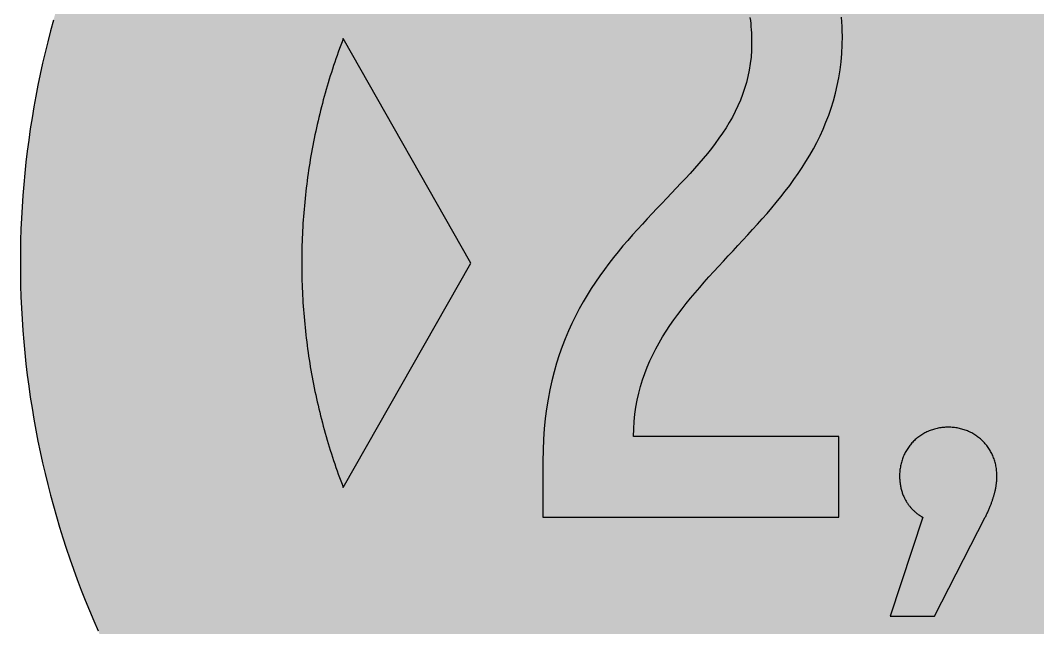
# Model space of a CAD drawing. Header units: millimetres. Extents: x 0 to 212, y 0 to 212.
# Drawn here: x 0.1 to 118.7, y 63.4 to 134.2 of the extents above; entities that cross this region are included whole.
import ezdxf

# ---------------------------------------------------------------- set-up
doc = ezdxf.new("R2010")
doc.units = ezdxf.units.MM

msp = doc.modelspace()

# ---------------------------------------------------------------- hatches: boundary and pattern name
for color, points in [(254, [(211.7189, 105.8869), (211.709, 107.2007), (211.6861, 108.5139), (211.6455, 109.8245), (211.5871, 111.1326), (211.5134, 112.4407), (211.4245, 113.7437), (211.3204, 115.0468), (211.201, 116.3447), (211.0638, 117.6426), (210.9114, 118.9355), (210.7413, 120.2258), (210.5584, 121.5136), (210.3577, 122.7988), (210.1418, 124.079), (209.9107, 125.3566), (209.6643, 126.6292), (209.4027, 127.8992), (209.1258, 129.1641), (208.8337, 130.4239), (208.5264, 131.6812), (208.2038, 132.936), (207.866, 134.1831), (207.5104, 135.4277), (207.1421, 136.6647), (206.7611, 137.8991), (206.3623, 139.1285), (205.9483, 140.3502), (205.5216, 141.5694), (205.0771, 142.781), (204.6199, 143.9901), (204.1474, 145.1915), (203.6623, 146.3853), (203.1619, 147.574), (202.6463, 148.7576), (202.1154, 149.9362), (201.5693, 151.1046), (201.0105, 152.2705), (200.439, 153.4262), (199.8523, 154.5768), (199.2503, 155.7198), (198.6356, 156.8577), (198.0057, 157.9855), (197.3605, 159.1081), (196.7052, 160.2232), (196.0321, 161.3281), (195.3489, 162.4279), (194.6504, 163.5176), (193.9366, 164.6022), (193.2102, 165.6766), (192.471, 166.7434), (191.7167, 167.8), (190.9521, 168.849), (190.1698, 169.8904), (189.3773, 170.9217), (188.5696, 171.9428), (187.7517, 172.9562), (186.9161, 173.9621), (186.0702, 174.9552), (185.2117, 175.9407), (184.338, 176.9161), (183.454, 177.8838), (182.5549, 178.8389), (181.643, 179.7837), (180.721, 180.7185), (179.7837, 181.643), (178.8389, 182.5549), (177.8838, 183.454), (176.9161, 184.338), (175.9407, 185.2117), (174.9552, 186.0702), (173.9621, 186.9161), (172.9562, 187.7492), (171.9428, 188.5696), (170.9217, 189.3773), (169.8904, 190.1698), (168.849, 190.9496), (167.8, 191.7167), (166.7408, 192.471), (165.6766, 193.2102), (164.6022, 193.9366), (163.5176, 194.6504), (162.4279, 195.3489), (161.3281, 196.0321), (160.2232, 196.7052), (159.1081, 197.3631), (157.9855, 198.0057), (156.8577, 198.6356), (155.7198, 199.2503), (154.5768, 199.8523), (153.4262, 200.439), (152.2705, 201.0131), (151.1046, 201.5719), (149.9362, 202.1154), (148.7576, 202.6463), (147.574, 203.1619), (146.3853, 203.6623), (145.1889, 204.15), (143.9875, 204.6199), (142.781, 205.0796), (141.5694, 205.5216), (140.3502, 205.9483), (139.1285, 206.3623), (137.8991, 206.7611), (136.6647, 207.1446), (135.4252, 207.5129), (134.1831, 207.866), (132.9334, 208.2038), (131.6812, 208.5264), (130.4239, 208.8337), (129.1641, 209.1284), (127.8966, 209.4052), (126.6292, 209.6668), (125.3541, 209.9132), (124.0765, 210.1444), (122.7963, 210.3603), (121.5136, 210.5584), (120.2258, 210.7438), (118.9355, 210.9114), (117.6401, 211.0638), (116.3447, 211.201), (115.0468, 211.3229), (113.7437, 211.4271), (112.4382, 211.516), (111.1326, 211.5896), (109.8245, 211.6455), (108.5113, 211.6861), (107.1982, 211.7115), (105.885, 211.7192), (104.5693, 211.7115), (103.2561, 211.6861), (101.9454, 211.6455), (100.6373, 211.5896), (99.3292, 211.516), (98.0262, 211.4271), (96.7232, 211.3229), (95.4253, 211.201), (94.1273, 211.0638), (92.8345, 210.9114), (91.5441, 210.7438), (90.2564, 210.5584), (88.9711, 210.3603), (87.691, 210.1444), (86.4133, 209.9132), (85.1408, 209.6668), (83.8708, 209.4052), (82.6059, 209.1284), (81.346, 208.8337), (80.0887, 208.5264), (78.834, 208.2038), (77.5868, 207.866), (76.3422, 207.5129), (75.1053, 207.1446), (73.8708, 206.7611), (72.6415, 206.3623), (71.4197, 205.9483), (70.2005, 205.5216), (68.9889, 205.0796), (67.7799, 204.6199), (66.5785, 204.15), (65.3847, 203.6623), (64.196, 203.1619), (63.0123, 202.6463), (61.8338, 202.1154), (60.6628, 201.5719), (59.4995, 201.0131), (58.3438, 200.439), (57.1932, 199.8523), (56.0502, 199.2503), (54.9123, 198.6356), (53.7845, 198.0057), (52.6618, 197.3631), (51.5468, 196.7052), (50.4419, 196.0321), (49.342, 195.3489), (48.2524, 194.6504), (47.1678, 193.9366), (46.0934, 193.2102), (45.0266, 192.471), (43.9699, 191.7167), (42.9209, 190.9496), (41.8795, 190.1698), (40.8483, 189.3773), (39.8272, 188.5696), (38.8137, 187.7492), (37.8079, 186.9161), (36.8148, 186.0702), (35.8292, 185.2117), (34.8539, 184.338), (33.8861, 183.454), (32.9311, 182.5549), (31.9862, 181.643), (31.049, 180.7185), (30.1269, 179.7837), (29.2151, 178.8389), (28.3159, 177.8838), (27.432, 176.9161), (26.5582, 175.9407), (25.6997, 174.9552), (24.8539, 173.9621), (24.0208, 172.9562), (23.2004, 171.9428), (22.3926, 170.9217), (21.6002, 169.8904), (20.8204, 168.849), (20.0533, 167.8), (19.2989, 166.7434), (18.5598, 165.6766), (17.8333, 164.6022), (17.1196, 163.5176), (16.4211, 162.4279), (15.7378, 161.3281), (15.0647, 160.2232), (14.4069, 159.1081), (13.7643, 157.9855), (13.1343, 156.8577), (12.5197, 155.7198), (11.9177, 154.5768), (11.3309, 153.4262), (10.7569, 152.2705), (10.1981, 151.1046), (9.6545, 149.9362), (9.1237, 148.7576), (8.6081, 147.574), (8.1077, 146.3853), (7.62, 145.1915), (7.1501, 143.9901), (6.6904, 142.781), (6.2484, 141.5694), (5.8217, 140.3502), (5.4077, 139.1285), (5.0089, 137.8991), (4.6253, 136.6647), (4.257, 135.4277), (3.904, 134.1831), (3.5662, 132.936), (3.2436, 131.6812), (2.9362, 130.4239), (2.6416, 129.1641), (2.3647, 127.8992), (2.1031, 126.6292), (1.8567, 125.3566), (1.6256, 124.079), (1.4097, 122.7988), (1.2116, 121.5136), (1.0262, 120.2258), (0.8585, 118.9355), (0.7061, 117.6426), (0.569, 116.3447), (0.447, 115.0468), (0.3429, 113.7437), (0.254, 112.4407), (0.1803, 111.1326), (0.1245, 109.8245), (0.0838, 108.5139), (0.0584, 107.2007), (0.0508, 105.885), (0.0584, 104.5718), (0.0838, 103.2586), (0.1245, 101.9454), (0.1803, 100.6373), (0.254, 99.3318), (0.3429, 98.0262), (0.447, 96.7232), (0.569, 95.4253), (0.7061, 94.1299), (0.8585, 92.8345), (1.0262, 91.5441), (1.2116, 90.2564), (1.4097, 88.9737), (1.6256, 87.6935), (1.8567, 86.4159), (2.1031, 85.1408), (2.3647, 83.8733), (2.6416, 82.6059), (2.9362, 81.346), (3.2436, 80.0887), (3.5662, 78.8365), (3.904, 77.5868), (4.257, 76.3448), (4.6253, 75.1053), (5.0089, 73.8708), (5.4077, 72.6415), (5.8217, 71.4197), (6.2484, 70.2005), (6.6904, 68.9889), (7.1501, 67.7824), (7.62, 66.581), (8.1077, 65.3847), (8.6081, 64.196), (9.1237, 63.0123), (9.6545, 61.8338), (10.1981, 60.6654), (10.7569, 59.4995), (11.3309, 58.3438), (11.9177, 57.1932), (12.5197, 56.0502), (13.1343, 54.9123), (13.7643, 53.7845), (14.4069, 52.6618), (15.0647, 51.5468), (15.7378, 50.4419), (16.4211, 49.342), (17.1196, 48.2524), (17.8333, 47.1678), (18.5598, 46.0934), (19.2989, 45.0291), (20.0533, 43.9699), (20.8204, 42.9209), (21.6002, 41.8795), (22.3926, 40.8483), (23.2004, 39.8272), (24.0208, 38.8137), (24.8539, 37.8079), (25.6997, 36.8148), (26.5582, 35.8292), (27.432, 34.8539), (28.3159, 33.8861), (29.2151, 32.9311), (30.1269, 31.9862), (31.049, 31.049), (31.9862, 30.1269), (32.9311, 29.2151), (33.8861, 28.3159), (34.8539, 27.432), (35.8292, 26.5582), (36.8148, 25.6997), (37.8079, 24.8539), (38.8137, 24.0182), (39.8272, 23.2004), (40.8483, 22.3926), (41.8795, 21.6002), (42.9209, 20.8178), (43.9699, 20.0533), (45.0266, 19.2989), (46.0934, 18.5598), (47.1678, 17.8333), (48.2524, 17.1196), (49.342, 16.4211), (50.4419, 15.7378), (51.5468, 15.0647), (52.6618, 14.4094), (53.7845, 13.7643), (54.9123, 13.1343), (56.0502, 12.5197), (57.1932, 11.9177), (58.3438, 11.3309), (59.4995, 10.7594), (60.6628, 10.2006), (61.8338, 9.6545), (63.0123, 9.1237), (64.196, 8.6081), (65.3847, 8.1077), (66.5785, 7.6225), (67.7799, 7.1501), (68.9889, 6.6929), (70.2005, 6.2484), (71.4197, 5.8217), (72.6415, 5.4077), (73.8708, 5.0089), (75.1053, 4.6279), (76.3422, 4.2596), (77.5868, 3.904), (78.834, 3.5662), (80.0887, 3.2436), (81.346, 2.9362), (82.6059, 2.6441), (83.8708, 2.3673), (85.1408, 2.1057), (86.4133, 1.8593), (87.691, 1.6281), (88.9711, 1.4122), (90.2564, 1.2116), (91.5441, 1.0287), (92.8345, 0.8585), (94.1273, 0.7061), (95.4253, 0.569), (96.7232, 0.4496), (98.0262, 0.3454), (99.3292, 0.2565), (100.6373, 0.1829), (101.9454, 0.1245), (103.2561, 0.0838), (104.5693, 0.061), (105.885, 0.0533), (107.1982, 0.061), (108.5113, 0.0838), (109.8245, 0.1245), (111.1326, 0.1829), (112.4382, 0.2565), (113.7437, 0.3454), (115.0468, 0.4496), (116.3447, 0.569), (117.6401, 0.7061), (118.9355, 0.8585), (120.2258, 1.0287), (121.5136, 1.2116), (122.7963, 1.4122), (124.0765, 1.6281), (125.3541, 1.8593), (126.6292, 2.1057), (127.8966, 2.3673), (129.1641, 2.6441), (130.4239, 2.9362), (131.6812, 3.2436), (132.9334, 3.5662), (134.1831, 3.904), (135.4252, 4.2596), (136.6647, 4.6279), (137.8991, 5.0089), (139.1285, 5.4077), (140.3502, 5.8217), (141.5694, 6.2484), (142.781, 6.6929), (143.9875, 7.1501), (145.1889, 7.6225), (146.3853, 8.1077), (147.574, 8.6081), (148.7576, 9.1237), (149.9362, 9.6545), (151.1046, 10.2006), (152.2705, 10.7594), (153.4262, 11.3309), (154.5768, 11.9177), (155.7198, 12.5197), (156.8577, 13.1343), (157.9855, 13.7643), (159.1081, 14.4094), (160.2232, 15.0647), (161.3281, 15.7378), (162.4279, 16.4211), (163.5176, 17.1196), (164.6022, 17.8333), (165.6766, 18.5598), (166.7408, 19.2989), (167.8, 20.0533), (168.849, 20.8178), (169.8904, 21.6002), (170.9217, 22.3926), (171.9428, 23.2004), (172.9562, 24.0182), (173.9621, 24.8539), (174.9552, 25.6997), (175.9407, 26.5582), (176.9161, 27.432), (177.8838, 28.3159), (178.8389, 29.2151), (179.7837, 30.1269), (180.721, 31.049), (181.643, 31.9862), (182.5549, 32.9311), (183.454, 33.8861), (184.338, 34.8539), (185.2117, 35.8292), (186.0702, 36.8148), (186.9161, 37.8079), (187.7517, 38.8137), (188.5696, 39.8272), (189.3773, 40.8483), (190.1698, 41.8795), (190.9521, 42.9209), (191.7167, 43.9699), (192.471, 45.0291), (193.2102, 46.0934), (193.9366, 47.1678), (194.6504, 48.2524), (195.3489, 49.342), (196.0321, 50.4419), (196.7052, 51.5468), (197.3605, 52.6618), (198.0057, 53.7845), (198.6356, 54.9123), (199.2503, 56.0502), (199.8523, 57.1932), (200.439, 58.3438), (201.0105, 59.4995), (201.5693, 60.6654), (202.1154, 61.8338), (202.6463, 63.0123), (203.1619, 64.196), (203.6623, 65.3847), (204.1474, 66.581), (204.6199, 67.7824), (205.0771, 68.9889), (205.5216, 70.2005), (205.9483, 71.4197), (206.3623, 72.6415), (206.7611, 73.8708), (207.1421, 75.1053), (207.5104, 76.3448), (207.866, 77.5868), (208.2038, 78.8365), (208.5264, 80.0887), (208.8337, 81.346), (209.1258, 82.6059), (209.4027, 83.8733), (209.6643, 85.1408), (209.9107, 86.4159), (210.1418, 87.6935), (210.3577, 88.9737), (210.5584, 90.2564), (210.7413, 91.5441), (210.9114, 92.8345), (211.0638, 94.1299), (211.201, 95.4253), (211.3204, 96.7232), (211.4245, 98.0262), (211.5134, 99.3318), (211.5871, 100.6373), (211.6455, 101.9454), (211.6861, 103.2586), (211.709, 104.5718), (211.7166, 105.885)]), (59, [(76.3242, 142.1857), (76.5505, 142.1841), (76.7766, 142.179), (77.0026, 142.1714), (77.2262, 142.1613), (77.4497, 142.1486), (77.6707, 142.1333), (77.8891, 142.113), (78.1075, 142.0901), (78.3234, 142.0622), (78.5368, 142.0317), (78.7502, 141.9987), (78.961, 141.9606), (79.1693, 141.9174), (79.375, 141.8717), (79.5807, 141.8209), (79.7814, 141.765), (79.9821, 141.7041), (80.1776, 141.6406), (80.3732, 141.5694), (80.5663, 141.4958), (80.7568, 141.417), (80.9422, 141.3307), (81.1276, 141.2418), (81.3079, 141.1453), (81.4857, 141.0462), (81.661, 140.9395), (81.8337, 140.8278), (82.0039, 140.7084), (82.169, 140.5839), (82.3316, 140.4544), (82.4916, 140.3172), (82.6465, 140.175), (82.7989, 140.0251), (82.9462, 139.8676), (83.091, 139.7051), (83.2307, 139.5349), (83.3679, 139.3571), (83.5025, 139.1742), (83.632, 138.9837), (83.7565, 138.7831), (83.8759, 138.5773), (83.9927, 138.364), (84.1045, 138.143), (84.2137, 137.9144), (84.3153, 137.6756), (84.4144, 137.4318), (84.5083, 137.1778), (84.5972, 136.9162), (84.6811, 136.6469), (84.7623, 136.3675), (84.836, 136.0805), (84.9046, 135.7833), (84.9706, 135.4785), (85.029, 135.1636), (85.0824, 134.841), (85.1306, 134.5057), (85.1738, 134.1653), (85.2119, 133.8123), (85.2449, 133.4516), (85.2703, 133.0808), (85.2907, 132.6998), (85.3059, 132.3086), (85.3161, 131.9073), (85.3186, 131.4958), (85.3008, 130.6855), (85.25, 129.8981), (85.1637, 129.1285), (85.0443, 128.3767), (84.897, 127.6426), (84.7166, 126.9238), (84.5083, 126.2202), (84.2721, 125.5319), (84.0105, 124.8562), (83.7209, 124.1933), (83.4085, 123.5431), (83.0732, 122.903), (82.7126, 122.2731), (82.3341, 121.6533), (81.9353, 121.0412), (81.5162, 120.4366), (81.0793, 119.8372), (80.6247, 119.2454), (80.1573, 118.6561), (79.6722, 118.0719), (79.1769, 117.4928), (78.6663, 116.9137), (78.1482, 116.3345), (77.6173, 115.758), (77.0788, 115.1788), (76.5302, 114.5997), (75.9765, 114.0181), (75.4177, 113.4339), (74.8538, 112.8446), (74.2874, 112.2502), (73.7184, 111.6508), (73.1469, 111.0437), (72.578, 110.429), (72.009, 109.8067), (71.4426, 109.1743), (70.8787, 108.5317), (70.3174, 107.8789), (69.7662, 107.2134), (69.2175, 106.5352), (68.6791, 105.8443), (68.1482, 105.1382), (67.6275, 104.4143), (67.1195, 103.6777), (66.6217, 102.9208), (66.1391, 102.1461), (65.6692, 101.3536), (65.217, 100.5408), (64.7802, 99.7077), (64.3611, 98.8517), (63.9623, 97.9729), (63.5813, 97.0712), (63.2231, 96.1441), (62.8879, 95.1941), (62.5754, 94.2162), (62.2859, 93.2129), (62.0243, 92.1791), (61.788, 91.12), (61.5798, 90.0278), (61.3994, 88.9076), (61.2496, 87.7545), (61.1327, 86.5708), (61.0464, 85.3516), (60.9956, 84.0994), (60.9778, 82.8142), (60.9783, 76.2536), (95.4786, 76.2536), (95.4786, 85.6724), (71.5617, 85.6724), (71.5772, 86.5581), (71.6305, 87.4268), (71.7169, 88.2777), (71.8337, 89.1108), (71.9836, 89.9262), (72.1614, 90.7237), (72.3697, 91.506), (72.6059, 92.2731), (72.8701, 93.025), (73.1571, 93.7641), (73.4695, 94.4905), (73.8073, 95.2043), (74.1655, 95.9079), (74.5439, 96.5987), (74.9452, 97.2769), (75.3643, 97.95), (75.8012, 98.6104), (76.2533, 99.2657), (76.7232, 99.9109), (77.2058, 100.551), (77.7037, 101.1834), (78.2117, 101.8108), (78.7324, 102.4331), (79.2632, 103.0529), (79.8017, 103.6676), (80.3478, 104.2797), (80.9015, 104.8893), (81.4603, 105.4989), (82.0242, 106.106), (82.5906, 106.7156), (83.1621, 107.3252), (83.7311, 107.9348), (84.3026, 108.5469), (84.8716, 109.1641), (85.438, 109.7813), (86.0019, 110.4036), (86.5607, 111.0336), (87.1144, 111.666), (87.6605, 112.3061), (88.199, 112.9513), (88.7298, 113.6066), (89.2505, 114.2695), (89.7585, 114.9401), (90.2564, 115.6208), (90.739, 116.3142), (91.2089, 117.0153), (91.661, 117.7315), (92.0979, 118.458), (92.517, 119.1971), (92.9183, 119.9515), (93.2967, 120.7186), (93.6549, 121.5034), (93.9927, 122.301), (94.3051, 123.1189), (94.5921, 123.952), (94.8563, 124.8029), (95.0925, 125.6716), (95.3008, 126.5631), (95.4786, 127.4724), (95.6285, 128.4021), (95.7478, 129.352), (95.8317, 130.3274), (95.885, 131.3231), (95.9028, 132.3416), (95.8977, 132.9055), (95.8825, 133.4592), (95.8545, 134.0053), (95.819, 134.5438), (95.7732, 135.0772), (95.7174, 135.6004), (95.6513, 136.1161), (95.5726, 136.6241), (95.4862, 137.127), (95.3897, 137.6197), (95.2856, 138.1049), (95.1687, 138.5799), (95.0417, 139.0498), (94.9071, 139.512), (94.7598, 139.9642), (94.6048, 140.4087), (94.4397, 140.8455), (94.267, 141.2748), (94.0816, 141.6939), (93.8886, 142.1079), (93.6854, 142.5118), (93.4745, 142.9055), (93.2536, 143.2941), (93.0224, 143.6726), (92.7811, 144.0434), (92.5322, 144.4041), (92.2757, 144.7571), (92.0064, 145.1), (91.7321, 145.4379), (91.4451, 145.763), (91.1504, 146.083), (90.8482, 146.3929), (90.5358, 146.6926), (90.2157, 146.9847), (89.8855, 147.2667), (89.5477, 147.541), (89.1997, 147.8051), (88.8441, 148.0617), (88.4809, 148.3081), (88.1101, 148.5468), (87.7291, 148.7754), (87.3379, 148.9939), (86.9417, 149.2047), (86.5353, 149.4053), (86.1212, 149.5958), (85.6971, 149.7762), (85.2678, 149.9489), (84.8284, 150.1115), (84.3813, 150.2664), (83.9267, 150.4086), (83.4644, 150.5433), (82.9945, 150.6677), (82.5144, 150.782), (82.0293, 150.8887), (81.534, 150.9827), (81.0336, 151.069), (80.5231, 151.1452), (80.0075, 151.2087), (79.4817, 151.2646), (78.9483, 151.3103), (78.4098, 151.3459), (77.8612, 151.3713), (77.3074, 151.3865), (76.7461, 151.3916), (76.4388, 151.3891), (76.1314, 151.384), (75.8241, 151.3713), (75.5193, 151.3561), (75.2119, 151.3332), (74.9071, 151.3078), (74.6023, 151.2799), (74.3001, 151.2443), (73.9953, 151.2062), (73.693, 151.1656), (73.3933, 151.1198), (73.091, 151.069), (72.7939, 151.0157), (72.4941, 150.9573), (72.197, 150.8963), (71.8998, 150.8303), (71.6051, 150.7617), (71.3105, 150.6906), (71.0184, 150.6144), (70.7263, 150.5356), (70.4367, 150.4518), (70.1472, 150.368), (69.8602, 150.2791), (69.5757, 150.1877), (69.2912, 150.0937), (69.0093, 149.9946), (68.7273, 149.8956), (68.4505, 149.7914), (68.1736, 149.6873), (67.8967, 149.5781), (67.625, 149.4688), (67.3532, 149.3545), (67.0839, 149.2402), (66.8147, 149.1234), (66.5505, 149.0015), (66.2889, 148.8821), (66.0273, 148.7576), (65.7682, 148.6306), (65.5117, 148.5036), (65.2577, 148.3741), (65.0062, 148.2446), (64.7573, 148.1099), (64.5109, 147.9753), (64.2696, 147.8407), (64.0283, 147.7035), (63.7896, 147.5664), (63.5533, 147.4267), (63.3197, 147.2844), (63.0911, 147.1422), (62.865, 147), (62.6389, 146.8552), (62.418, 146.7104), (62.2021, 146.5656), (61.9862, 146.4183), (61.7753, 146.2735), (61.5671, 146.1262), (61.3613, 145.9763), (61.1607, 145.829), (60.9625, 145.6817), (60.767, 145.5318), (60.5765, 145.3845), (60.3885, 145.2347), (60.2031, 145.0848), (60.0227, 144.9375), (64.6825, 137.5294), (64.8792, 137.6807), (65.0773, 137.8306), (65.2755, 137.9779), (65.4736, 138.1201), (65.6717, 138.2624), (65.8673, 138.4021), (66.0654, 138.5367), (66.2635, 138.6713), (66.4591, 138.8008), (66.6547, 138.9278), (66.8503, 139.0548), (67.0458, 139.1768), (67.2414, 139.2961), (67.437, 139.413), (67.63, 139.5273), (67.8256, 139.639), (68.0187, 139.7483), (68.2117, 139.8549), (68.4047, 139.9591), (68.5952, 140.0632), (68.7883, 140.1623), (68.9788, 140.2588), (69.1693, 140.3528), (69.3598, 140.4442), (69.5503, 140.5331), (69.7382, 140.6195), (69.9262, 140.7033), (70.1142, 140.7846), (70.3021, 140.8633), (70.4875, 140.9395), (70.673, 141.0157), (70.8584, 141.0868), (71.0438, 141.1554), (71.2267, 141.224), (71.4096, 141.2875), (71.5924, 141.351), (71.7728, 141.4094), (71.9557, 141.4678), (72.1335, 141.5237), (72.3138, 141.5771), (72.4916, 141.6279), (72.6694, 141.6761), (72.8447, 141.7218), (73.0225, 141.765), (73.1952, 141.8057), (73.3704, 141.8463), (73.5432, 141.8844), (73.7159, 141.9174), (73.8861, 141.9504), (74.0562, 141.9809), (74.2239, 142.0089), (74.3941, 142.0368), (74.5592, 142.0597), (74.7268, 142.0825), (74.8894, 142.1003), (75.0545, 142.1181), (75.217, 142.1333), (75.3796, 142.1486), (75.5396, 142.1587), (75.6971, 142.1689), (75.8571, 142.1765), (76.012, 142.1816), (76.1695, 142.1841), (76.3219, 142.1841)]), (59, [(52.572, 105.8869), (37.7112, 132.0557), (37.5615, 131.6634), (37.4142, 131.2697), (37.2694, 130.876), (37.1272, 130.4823), (36.9875, 130.0886), (36.8503, 129.6924), (36.7132, 129.2962), (36.5811, 128.8999), (36.449, 128.5011), (36.322, 128.1024), (36.195, 127.7036), (36.0705, 127.3048), (35.9512, 126.9035), (35.8318, 126.5022), (35.7149, 126.1008), (35.5981, 125.6995), (35.4863, 125.2982), (35.3771, 124.8943), (35.2704, 124.4905), (35.1638, 124.0866), (35.0622, 123.6802), (34.9606, 123.2764), (34.8615, 122.87), (34.765, 122.4636), (34.6735, 122.0546), (34.5821, 121.6482), (34.4932, 121.2393), (34.4043, 120.8303), (34.3205, 120.4214), (34.2392, 120.0125), (34.1605, 119.6035), (34.0817, 119.192), (34.0081, 118.7831), (33.9344, 118.3716), (33.8633, 117.9601), (33.7972, 117.5461), (33.7312, 117.1346), (33.6677, 116.7206), (33.6067, 116.3091), (33.5483, 115.8951), (33.4924, 115.4811), (33.4391, 115.0671), (33.3883, 114.6531), (33.3375, 114.2365), (33.2918, 113.8225), (33.2486, 113.4059), (33.2054, 112.9894), (33.1673, 112.5753), (33.1292, 112.1588), (33.0937, 111.7422), (33.0632, 111.3231), (33.0327, 110.9066), (33.0048, 110.49), (32.9794, 110.0709), (32.9565, 109.6543), (32.9362, 109.2352), (32.9184, 108.8187), (32.9032, 108.3996), (32.8905, 107.9805), (32.8778, 107.5614), (32.8701, 107.1423), (32.8651, 106.7232), (32.86, 106.3041), (32.86, 105.885), (32.86, 105.4659), (32.8651, 105.0468), (32.8701, 104.6277), (32.8778, 104.2086), (32.8905, 103.7895), (32.9032, 103.3704), (32.9184, 102.9538), (32.9362, 102.5347), (32.9565, 102.1156), (32.9794, 101.6991), (33.0048, 101.28), (33.0327, 100.8634), (33.0632, 100.4468), (33.0937, 100.0303), (33.1292, 99.6137), (33.1673, 99.1972), (33.2054, 98.7806), (33.2486, 98.364), (33.2918, 97.9475), (33.3375, 97.5335), (33.3883, 97.1194), (33.4391, 96.7029), (33.4924, 96.2889), (33.5483, 95.8748), (33.6067, 95.4608), (33.6677, 95.0493), (33.7312, 94.6353), (33.7972, 94.2238), (33.8633, 93.8098), (33.9344, 93.3983), (34.0081, 92.9869), (34.0817, 92.5779), (34.1605, 92.1664), (34.2392, 91.7575), (34.3205, 91.346), (34.4043, 90.9371), (34.4932, 90.5307), (34.5821, 90.1217), (34.6735, 89.7128), (34.765, 89.3064), (34.8615, 88.9), (34.9606, 88.4936), (35.0622, 88.0897), (35.1638, 87.6833), (35.2704, 87.2795), (35.3771, 86.8756), (35.4863, 86.4718), (35.5981, 86.0704), (35.7149, 85.6666), (35.8318, 85.2653), (35.9512, 84.8665), (36.0705, 84.4652), (36.195, 84.0664), (36.322, 83.6676), (36.449, 83.2688), (36.5811, 82.87), (36.7132, 82.4738), (36.8503, 82.0776), (36.9875, 81.6813), (37.1272, 81.2876), (37.2694, 80.8939), (37.4142, 80.5002), (37.5615, 80.1065), (37.7088, 79.7154)]), (59, [(102.5772, 81.0793), (102.5779, 80.9371), (102.5804, 80.7974), (102.5881, 80.6602), (102.5982, 80.5256), (102.6109, 80.3935), (102.6236, 80.264), (102.6414, 80.137), (102.6617, 80.0125), (102.682, 79.8906), (102.7074, 79.7712), (102.7328, 79.6519), (102.7608, 79.5376), (102.7913, 79.4233), (102.8217, 79.314), (102.8573, 79.2048), (102.8929, 79.0981), (102.9284, 78.994), (102.9691, 78.8924), (103.0097, 78.7908), (103.0503, 78.6943), (103.0935, 78.5978), (103.1392, 78.5038), (103.185, 78.4123), (103.2332, 78.3234), (103.2815, 78.2371), (103.3297, 78.1507), (103.3805, 78.0669), (103.4313, 77.9856), (103.4847, 77.9069), (103.538, 77.8307), (103.5914, 77.7545), (103.6447, 77.6808), (103.7006, 77.6097), (103.7539, 77.5386), (103.8098, 77.4725), (103.8657, 77.4065), (103.9241, 77.343), (103.98, 77.2795), (104.0359, 77.2211), (104.0917, 77.1627), (104.1502, 77.1042), (104.206, 77.0509), (104.2619, 76.9976), (104.3178, 76.9442), (104.3737, 76.896), (104.4296, 76.8477), (104.4854, 76.802), (104.5413, 76.7563), (104.5947, 76.7131), (104.648, 76.6724), (104.7013, 76.6318), (104.7521, 76.5937), (104.8029, 76.5581), (104.8537, 76.5226), (104.902, 76.487), (104.9503, 76.4565), (104.996, 76.4261), (105.0417, 76.3956), (105.0849, 76.3676), (105.1281, 76.3422), (105.1712, 76.3168), (105.2093, 76.294), (105.2474, 76.2737), (105.2855, 76.2533), (101.4758, 64.7386), (106.6408, 64.7386), (112.5679, 76.2536), (112.6185, 76.36), (112.6668, 76.4642), (112.715, 76.5683), (112.7633, 76.6699), (112.809, 76.7715), (112.8547, 76.8706), (112.8979, 76.9696), (112.9411, 77.0661), (112.9817, 77.1627), (113.0224, 77.2592), (113.063, 77.3532), (113.1011, 77.4446), (113.1367, 77.536), (113.1748, 77.6275), (113.2078, 77.7164), (113.2434, 77.8027), (113.2764, 77.8916), (113.3069, 77.9755), (113.3399, 78.0618), (113.3678, 78.1456), (113.3983, 78.2269), (113.4262, 78.3107), (113.4516, 78.392), (113.4796, 78.4708), (113.505, 78.5495), (113.5278, 78.6282), (113.5532, 78.7044), (113.5736, 78.7806), (113.5964, 78.8568), (113.6167, 78.9305), (113.6371, 79.0042), (113.6574, 79.0778), (113.6752, 79.1489), (113.6929, 79.2201), (113.7107, 79.2912), (113.726, 79.3623), (113.7412, 79.4309), (113.7564, 79.4995), (113.7691, 79.5655), (113.7818, 79.6315), (113.7945, 79.7001), (113.8072, 79.7636), (113.8174, 79.8297), (113.8276, 79.8932), (113.8377, 79.9567), (113.8479, 80.0202), (113.8555, 80.0837), (113.8657, 80.1446), (113.8707, 80.2081), (113.8784, 80.2691), (113.886, 80.3275), (113.8911, 80.3885), (113.8961, 80.4469), (113.9012, 80.5078), (113.9038, 80.5663), (113.9088, 80.6247), (113.9114, 80.6831), (113.9139, 80.739), (113.9165, 80.7974), (113.919, 80.8533), (113.919, 80.9092), (113.9215, 80.9676), (113.9215, 81.0235), (113.9215, 81.0768), (113.919, 81.2292), (113.9139, 81.3765), (113.9063, 81.5238), (113.8936, 81.6712), (113.8784, 81.8159), (113.858, 81.9607), (113.8352, 82.103), (113.8098, 82.2452), (113.7793, 82.3849), (113.7488, 82.5246), (113.7133, 82.6592), (113.6726, 82.7964), (113.632, 82.9285), (113.5863, 83.0605), (113.538, 83.1926), (113.4872, 83.3222), (113.4339, 83.4492), (113.3754, 83.5736), (113.317, 83.6981), (113.2535, 83.8175), (113.1875, 83.9394), (113.1189, 84.0562), (113.0478, 84.1731), (112.9741, 84.2848), (112.8979, 84.3991), (112.8192, 84.5083), (112.7379, 84.615), (112.6541, 84.7217), (112.5652, 84.8233), (112.4763, 84.9249), (112.3848, 85.024), (112.2909, 85.1205), (112.1943, 85.2145), (112.0953, 85.3059), (111.9962, 85.3948), (111.8921, 85.4812), (111.7854, 85.565), (111.6787, 85.6488), (111.5695, 85.7275), (111.4577, 85.8037), (111.3434, 85.8774), (111.2266, 85.9485), (111.1098, 86.0171), (110.9904, 86.0831), (110.8685, 86.1441), (110.744, 86.2051), (110.6195, 86.2609), (110.4925, 86.3168), (110.363, 86.3676), (110.2335, 86.4159), (110.1014, 86.4591), (109.9668, 86.5022), (109.8321, 86.5403), (109.695, 86.5759), (109.5553, 86.6089), (109.4156, 86.6394), (109.2733, 86.6648), (109.1311, 86.6877), (108.9863, 86.7054), (108.8415, 86.7207), (108.6942, 86.7334), (108.5469, 86.7435), (108.397, 86.7486), (108.2472, 86.7512), (108.0973, 86.7486), (107.9475, 86.7435), (107.8001, 86.7334), (107.6554, 86.7207), (107.508, 86.7054), (107.3658, 86.6877), (107.221, 86.6648), (107.0813, 86.6394), (106.9416, 86.6089), (106.8019, 86.5759), (106.6648, 86.5403), (106.5301, 86.5022), (106.3955, 86.4591), (106.2634, 86.4159), (106.1339, 86.3676), (106.0044, 86.3168), (105.8774, 86.2609), (105.7529, 86.2051), (105.6284, 86.1441), (105.5065, 86.0831), (105.3871, 86.0171), (105.2703, 85.9485), (105.1535, 85.8774), (105.0392, 85.8037), (104.9274, 85.7275), (104.8182, 85.6488), (104.7115, 85.565), (104.6048, 85.4812), (104.5007, 85.3948), (104.4016, 85.3059), (104.3026, 85.2145), (104.206, 85.1205), (104.1121, 85.024), (104.0206, 84.9249), (103.9317, 84.8233), (103.8428, 84.7217), (103.759, 84.615), (103.6777, 84.5083), (103.599, 84.3991), (103.5228, 84.2848), (103.4491, 84.1731), (103.378, 84.0562), (103.3094, 83.9394), (103.2434, 83.8175), (103.1799, 83.6981), (103.1215, 83.5736), (103.063, 83.4492), (103.0097, 83.3222), (102.9589, 83.1926), (102.9106, 83.0605), (102.8649, 82.9285), (102.8243, 82.7964), (102.7862, 82.6592), (102.7481, 82.5246), (102.7176, 82.3849), (102.6871, 82.2452), (102.6617, 82.103), (102.6389, 81.9607), (102.6211, 81.8159), (102.6033, 81.6712), (102.5931, 81.5238), (102.583, 81.3765), (102.5779, 81.2292), (102.5754, 81.0768)])]:
    msp.add_hatch(color=color).paths.add_polyline_path(points)

# ---------------------------------------------------------------- linework, layer by layer
at = {"color": 254}
msp.add_lwpolyline([(3.904, 134.1831), (3.5662, 132.936), (3.2436, 131.6812), (2.9362, 130.4239), (2.6416, 129.1641), (2.3647, 127.8992), (2.1031, 126.6292), (1.8567, 125.3566), (1.6256, 124.079), (1.4097, 122.7988), (1.2116, 121.5136), (1.0262, 120.2258), (0.8585, 118.9355), (0.7061, 117.6426), (0.569, 116.3447), (0.447, 115.0468), (0.3429, 113.7437), (0.254, 112.4407), (0.1803, 111.1326), (0.1245, 109.8245), (0.0838, 108.5139), (0.0584, 107.2007), (0.0508, 105.885), (0.0584, 104.5718), (0.0838, 103.2586), (0.1245, 101.9454), (0.1803, 100.6373), (0.254, 99.3318), (0.3429, 98.0262), (0.447, 96.7232), (0.569, 95.4253), (0.7061, 94.1299), (0.8585, 92.8345), (1.0262, 91.5441), (1.2116, 90.2564), (1.4097, 88.9737), (1.6256, 87.6935), (1.8567, 86.4159), (2.1031, 85.1408), (2.3647, 83.8733), (2.6416, 82.6059), (2.9362, 81.346), (3.2436, 80.0887), (3.5662, 78.8365), (3.904, 77.5868), (4.257, 76.3448), (4.6253, 75.1053), (5.0089, 73.8708), (5.4077, 72.6415), (5.8217, 71.4197), (6.2484, 70.2005), (6.6904, 68.9889), (7.1501, 67.7824), (7.62, 66.581), (8.1077, 65.3847), (8.6081, 64.196), (9.1237, 63.0123)], dxfattribs=at)
at = {"color": 59}
for points in [[(85.1306, 134.5057), (85.1738, 134.1653), (85.2119, 133.8123), (85.2449, 133.4516), (85.2703, 133.0808), (85.2907, 132.6998), (85.3059, 132.3086), (85.3161, 131.9073), (85.3186, 131.4958), (85.3008, 130.6855), (85.25, 129.8981), (85.1637, 129.1285), (85.0443, 128.3767), (84.897, 127.6426), (84.7166, 126.9238), (84.5083, 126.2202), (84.2721, 125.5319), (84.0105, 124.8562), (83.7209, 124.1933), (83.4085, 123.5431), (83.0732, 122.903), (82.7126, 122.2731), (82.3341, 121.6533), (81.9353, 121.0412), (81.5162, 120.4366), (81.0793, 119.8372), (80.6247, 119.2454), (80.1573, 118.6561), (79.6722, 118.0719), (79.1769, 117.4928), (78.6663, 116.9137), (78.1482, 116.3345), (77.6173, 115.758), (77.0788, 115.1788), (76.5302, 114.5997), (75.9765, 114.0181), (75.4177, 113.4339), (74.8538, 112.8446), (74.2874, 112.2502), (73.7184, 111.6508), (73.1469, 111.0437), (72.578, 110.429), (72.009, 109.8067), (71.4426, 109.1743), (70.8787, 108.5317), (70.3174, 107.8789), (69.7662, 107.2134), (69.2175, 106.5352), (68.6791, 105.8443), (68.1482, 105.1382), (67.6275, 104.4143), (67.1195, 103.6777), (66.6217, 102.9208), (66.1391, 102.1461), (65.6692, 101.3536), (65.217, 100.5408), (64.7802, 99.7077), (64.3611, 98.8517), (63.9623, 97.9729), (63.5813, 97.0712), (63.2231, 96.1441), (62.8879, 95.1941), (62.5754, 94.2162), (62.2859, 93.2129), (62.0243, 92.1791), (61.788, 91.12), (61.5798, 90.0278), (61.3994, 88.9076), (61.2496, 87.7545), (61.1327, 86.5708), (61.0464, 85.3516), (60.9956, 84.0994), (60.9778, 82.8142), (60.9783, 76.2536), (95.4786, 76.2536), (95.4786, 85.6724), (71.5617, 85.6724), (71.5772, 86.5581), (71.6305, 87.4268), (71.7169, 88.2777), (71.8337, 89.1108), (71.9836, 89.9262), (72.1614, 90.7237), (72.3697, 91.506), (72.6059, 92.2731), (72.8701, 93.025), (73.1571, 93.7641), (73.4695, 94.4905), (73.8073, 95.2043), (74.1655, 95.9079), (74.5439, 96.5987), (74.9452, 97.2769), (75.3643, 97.95), (75.8012, 98.6104), (76.2533, 99.2657), (76.7232, 99.9109), (77.2058, 100.551), (77.7037, 101.1834), (78.2117, 101.8108), (78.7324, 102.4331), (79.2632, 103.0529), (79.8017, 103.6676), (80.3478, 104.2797), (80.9015, 104.8893), (81.4603, 105.4989), (82.0242, 106.106), (82.5906, 106.7156), (83.1621, 107.3252), (83.7311, 107.9348), (84.3026, 108.5469), (84.8716, 109.1641), (85.438, 109.7813), (86.0019, 110.4036), (86.5607, 111.0336), (87.1144, 111.666), (87.6605, 112.3061), (88.199, 112.9513), (88.7298, 113.6066), (89.2505, 114.2695), (89.7585, 114.9401), (90.2564, 115.6208), (90.739, 116.3142), (91.2089, 117.0153), (91.661, 117.7315), (92.0979, 118.458), (92.517, 119.1971), (92.9183, 119.9515), (93.2967, 120.7186), (93.6549, 121.5034), (93.9927, 122.301), (94.3051, 123.1189), (94.5921, 123.952), (94.8563, 124.8029), (95.0925, 125.6716), (95.3008, 126.5631), (95.4786, 127.4724), (95.6285, 128.4021), (95.7478, 129.352), (95.8317, 130.3274), (95.885, 131.3231), (95.9028, 132.3416), (95.8977, 132.9055), (95.8825, 133.4592), (95.8545, 134.0053), (95.819, 134.5438)], [(52.572, 105.8869), (37.7112, 132.0557), (37.5615, 131.6634), (37.4142, 131.2697), (37.2694, 130.876), (37.1272, 130.4823), (36.9875, 130.0886), (36.8503, 129.6924), (36.7132, 129.2962), (36.5811, 128.8999), (36.449, 128.5011), (36.322, 128.1024), (36.195, 127.7036), (36.0705, 127.3048), (35.9512, 126.9035), (35.8318, 126.5022), (35.7149, 126.1008), (35.5981, 125.6995), (35.4863, 125.2982), (35.3771, 124.8943), (35.2704, 124.4905), (35.1638, 124.0866), (35.0622, 123.6802), (34.9606, 123.2764), (34.8615, 122.87), (34.765, 122.4636), (34.6735, 122.0546), (34.5821, 121.6482), (34.4932, 121.2393), (34.4043, 120.8303), (34.3205, 120.4214), (34.2392, 120.0125), (34.1605, 119.6035), (34.0817, 119.192), (34.0081, 118.7831), (33.9344, 118.3716), (33.8633, 117.9601), (33.7972, 117.5461), (33.7312, 117.1346), (33.6677, 116.7206), (33.6067, 116.3091), (33.5483, 115.8951), (33.4924, 115.4811), (33.4391, 115.0671), (33.3883, 114.6531), (33.3375, 114.2365), (33.2918, 113.8225), (33.2486, 113.4059), (33.2054, 112.9894), (33.1673, 112.5753), (33.1292, 112.1588), (33.0937, 111.7422), (33.0632, 111.3231), (33.0327, 110.9066), (33.0048, 110.49), (32.9794, 110.0709), (32.9565, 109.6543), (32.9362, 109.2352), (32.9184, 108.8187), (32.9032, 108.3996), (32.8905, 107.9805), (32.8778, 107.5614), (32.8701, 107.1423), (32.8651, 106.7232), (32.86, 106.3041), (32.86, 105.885), (32.86, 105.4659), (32.8651, 105.0468), (32.8701, 104.6277), (32.8778, 104.2086), (32.8905, 103.7895), (32.9032, 103.3704), (32.9184, 102.9538), (32.9362, 102.5347), (32.9565, 102.1156), (32.9794, 101.6991), (33.0048, 101.28), (33.0327, 100.8634), (33.0632, 100.4468), (33.0937, 100.0303), (33.1292, 99.6137), (33.1673, 99.1972), (33.2054, 98.7806), (33.2486, 98.364), (33.2918, 97.9475), (33.3375, 97.5335), (33.3883, 97.1194), (33.4391, 96.7029), (33.4924, 96.2889), (33.5483, 95.8748), (33.6067, 95.4608), (33.6677, 95.0493), (33.7312, 94.6353), (33.7972, 94.2238), (33.8633, 93.8098), (33.9344, 93.3983), (34.0081, 92.9869), (34.0817, 92.5779), (34.1605, 92.1664), (34.2392, 91.7575), (34.3205, 91.346), (34.4043, 90.9371), (34.4932, 90.5307), (34.5821, 90.1217), (34.6735, 89.7128), (34.765, 89.3064), (34.8615, 88.9), (34.9606, 88.4936), (35.0622, 88.0897), (35.1638, 87.6833), (35.2704, 87.2795), (35.3771, 86.8756), (35.4863, 86.4718), (35.5981, 86.0704), (35.7149, 85.6666), (35.8318, 85.2653), (35.9512, 84.8665), (36.0705, 84.4652), (36.195, 84.0664), (36.322, 83.6676), (36.449, 83.2688), (36.5811, 82.87), (36.7132, 82.4738), (36.8503, 82.0776), (36.9875, 81.6813), (37.1272, 81.2876), (37.2694, 80.8939), (37.4142, 80.5002), (37.5615, 80.1065), (37.7088, 79.7154), (52.572, 105.8869)], [(102.5772, 81.0793), (102.5779, 80.9371), (102.5804, 80.7974), (102.5881, 80.6602), (102.5982, 80.5256), (102.6109, 80.3935), (102.6236, 80.264), (102.6414, 80.137), (102.6617, 80.0125), (102.682, 79.8906), (102.7074, 79.7712), (102.7328, 79.6519), (102.7608, 79.5376), (102.7913, 79.4233), (102.8217, 79.314), (102.8573, 79.2048), (102.8929, 79.0981), (102.9284, 78.994), (102.9691, 78.8924), (103.0097, 78.7908), (103.0503, 78.6943), (103.0935, 78.5978), (103.1392, 78.5038), (103.185, 78.4123), (103.2332, 78.3234), (103.2815, 78.2371), (103.3297, 78.1507), (103.3805, 78.0669), (103.4313, 77.9856), (103.4847, 77.9069), (103.538, 77.8307), (103.5914, 77.7545), (103.6447, 77.6808), (103.7006, 77.6097), (103.7539, 77.5386), (103.8098, 77.4725), (103.8657, 77.4065), (103.9241, 77.343), (103.98, 77.2795), (104.0359, 77.2211), (104.0917, 77.1627), (104.1502, 77.1042), (104.206, 77.0509), (104.2619, 76.9976), (104.3178, 76.9442), (104.3737, 76.896), (104.4296, 76.8477), (104.4854, 76.802), (104.5413, 76.7563), (104.5947, 76.7131), (104.648, 76.6724), (104.7013, 76.6318), (104.7521, 76.5937), (104.8029, 76.5581), (104.8537, 76.5226), (104.902, 76.487), (104.9503, 76.4565), (104.996, 76.4261), (105.0417, 76.3956), (105.0849, 76.3676), (105.1281, 76.3422), (105.1712, 76.3168), (105.2093, 76.294), (105.2474, 76.2737), (105.2855, 76.2533), (101.4758, 64.7386), (106.6408, 64.7386), (112.5679, 76.2536), (112.6185, 76.36), (112.6668, 76.4642), (112.715, 76.5683), (112.7633, 76.6699), (112.809, 76.7715), (112.8547, 76.8706), (112.8979, 76.9696), (112.9411, 77.0661), (112.9817, 77.1627), (113.0224, 77.2592), (113.063, 77.3532), (113.1011, 77.4446), (113.1367, 77.536), (113.1748, 77.6275), (113.2078, 77.7164), (113.2434, 77.8027), (113.2764, 77.8916), (113.3069, 77.9755), (113.3399, 78.0618), (113.3678, 78.1456), (113.3983, 78.2269), (113.4262, 78.3107), (113.4516, 78.392), (113.4796, 78.4708), (113.505, 78.5495), (113.5278, 78.6282), (113.5532, 78.7044), (113.5736, 78.7806), (113.5964, 78.8568), (113.6167, 78.9305), (113.6371, 79.0042), (113.6574, 79.0778), (113.6752, 79.1489), (113.6929, 79.2201), (113.7107, 79.2912), (113.726, 79.3623), (113.7412, 79.4309), (113.7564, 79.4995), (113.7691, 79.5655), (113.7818, 79.6315), (113.7945, 79.7001), (113.8072, 79.7636), (113.8174, 79.8297), (113.8276, 79.8932), (113.8377, 79.9567), (113.8479, 80.0202), (113.8555, 80.0837), (113.8657, 80.1446), (113.8707, 80.2081), (113.8784, 80.2691), (113.886, 80.3275), (113.8911, 80.3885), (113.8961, 80.4469), (113.9012, 80.5078), (113.9038, 80.5663), (113.9088, 80.6247), (113.9114, 80.6831), (113.9139, 80.739), (113.9165, 80.7974), (113.919, 80.8533), (113.919, 80.9092), (113.9215, 80.9676), (113.9215, 81.0235), (113.9215, 81.0768), (113.919, 81.2292), (113.9139, 81.3765), (113.9063, 81.5238), (113.8936, 81.6712), (113.8784, 81.8159), (113.858, 81.9607), (113.8352, 82.103), (113.8098, 82.2452), (113.7793, 82.3849), (113.7488, 82.5246), (113.7133, 82.6592), (113.6726, 82.7964), (113.632, 82.9285), (113.5863, 83.0605), (113.538, 83.1926), (113.4872, 83.3222), (113.4339, 83.4492), (113.3754, 83.5736), (113.317, 83.6981), (113.2535, 83.8175), (113.1875, 83.9394), (113.1189, 84.0562), (113.0478, 84.1731), (112.9741, 84.2848), (112.8979, 84.3991), (112.8192, 84.5083), (112.7379, 84.615), (112.6541, 84.7217), (112.5652, 84.8233), (112.4763, 84.9249), (112.3848, 85.024), (112.2909, 85.1205), (112.1943, 85.2145), (112.0953, 85.3059), (111.9962, 85.3948), (111.8921, 85.4812), (111.7854, 85.565), (111.6787, 85.6488), (111.5695, 85.7275), (111.4577, 85.8037), (111.3434, 85.8774), (111.2266, 85.9485), (111.1098, 86.0171), (110.9904, 86.0831), (110.8685, 86.1441), (110.744, 86.2051), (110.6195, 86.2609), (110.4925, 86.3168), (110.363, 86.3676), (110.2335, 86.4159), (110.1014, 86.4591), (109.9668, 86.5022), (109.8321, 86.5403), (109.695, 86.5759), (109.5553, 86.6089), (109.4156, 86.6394), (109.2733, 86.6648), (109.1311, 86.6877), (108.9863, 86.7054), (108.8415, 86.7207), (108.6942, 86.7334), (108.5469, 86.7435), (108.397, 86.7486), (108.2472, 86.7512), (108.0973, 86.7486), (107.9475, 86.7435), (107.8001, 86.7334), (107.6554, 86.7207), (107.508, 86.7054), (107.3658, 86.6877), (107.221, 86.6648), (107.0813, 86.6394), (106.9416, 86.6089), (106.8019, 86.5759), (106.6648, 86.5403), (106.5301, 86.5022), (106.3955, 86.4591), (106.2634, 86.4159), (106.1339, 86.3676), (106.0044, 86.3168), (105.8774, 86.2609), (105.7529, 86.2051), (105.6284, 86.1441), (105.5065, 86.0831), (105.3871, 86.0171), (105.2703, 85.9485), (105.1535, 85.8774), (105.0392, 85.8037), (104.9274, 85.7275), (104.8182, 85.6488), (104.7115, 85.565), (104.6048, 85.4812), (104.5007, 85.3948), (104.4016, 85.3059), (104.3026, 85.2145), (104.206, 85.1205), (104.1121, 85.024), (104.0206, 84.9249), (103.9317, 84.8233), (103.8428, 84.7217), (103.759, 84.615), (103.6777, 84.5083), (103.599, 84.3991), (103.5228, 84.2848), (103.4491, 84.1731), (103.378, 84.0562), (103.3094, 83.9394), (103.2434, 83.8175), (103.1799, 83.6981), (103.1215, 83.5736), (103.063, 83.4492), (103.0097, 83.3222), (102.9589, 83.1926), (102.9106, 83.0605), (102.8649, 82.9285), (102.8243, 82.7964), (102.7862, 82.6592), (102.7481, 82.5246), (102.7176, 82.3849), (102.6871, 82.2452), (102.6617, 82.103), (102.6389, 81.9607), (102.6211, 81.8159), (102.6033, 81.6712), (102.5931, 81.5238), (102.583, 81.3765), (102.5779, 81.2292), (102.5754, 81.0768), (102.5772, 81.0793)]]:
    msp.add_lwpolyline(points, dxfattribs=at)

doc.saveas('drawing.dxf')
